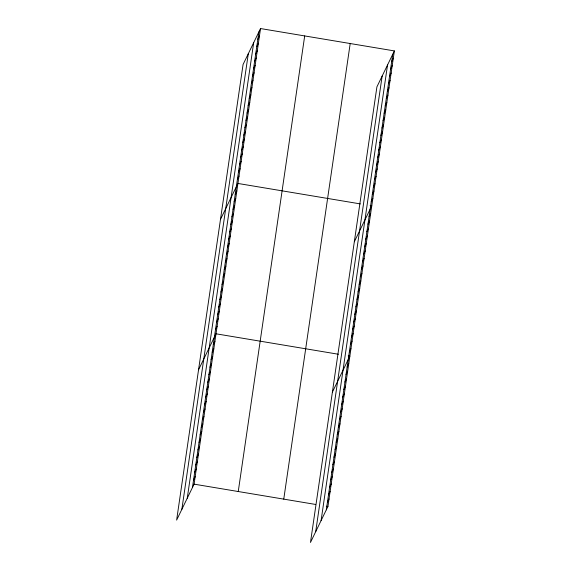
<?xml version="1.0" encoding="UTF-8"?>
<svg xmlns="http://www.w3.org/2000/svg" width="571" height="571" viewBox="0 0 571 571"><rect width="100%" height="100%" fill="white"/><g stroke="black" fill="none" stroke-linecap="round" stroke-linejoin="round"><path stroke-width="0.86" d="M181.856 509.325L248.299 53.724M187.245 498.233L253.688 42.632M192.47 487.47L258.913 31.869M260.526 28.55L243.075 64.487L176.632 520.088L194.083 484.151L260.526 28.55L394.368 50.912L327.925 506.513L310.474 542.45L376.917 86.849L394.368 50.912M238.25 491.531L304.693 35.93M283.758 499.133L350.201 43.532M315.699 531.687L382.142 76.086M321.088 520.595L387.531 64.994M326.312 509.832L392.755 54.231M257.835 39.249L259.448 35.923M256.764 46.622L258.37 43.303M255.687 54.002L257.3 50.676M254.609 61.375L256.222 58.056M253.531 68.756L255.144 65.429M252.461 76.129L254.074 72.81M251.383 83.502L252.996 80.183M250.305 90.882L251.918 87.563M249.234 98.255L250.84 94.936M248.157 105.635L249.77 102.316M247.079 113.008L248.692 109.689M246.001 120.388L247.614 117.069M244.93 127.761L246.544 124.442M243.853 135.141L245.466 131.822M242.775 142.514L244.388 139.196M241.704 149.895L243.31 146.569M240.627 157.268L242.24 153.949M239.549 164.648L241.162 161.322M238.471 172.021L240.084 168.702M237.4 179.401L239.013 176.075M220.485 219.392L237.936 183.455L360.33 203.904M235.223 194.29L236.837 190.971M234.131 201.806L235.744 198.487M233.032 209.329L234.645 206.003M231.94 216.844L233.546 213.525M230.841 224.36L232.454 221.041M229.742 231.876L231.355 228.557M228.65 239.399L230.263 236.073M227.551 246.915L229.164 243.596M226.459 254.43L228.065 251.112M225.359 261.946L226.972 258.627M224.26 269.462L225.873 266.143M223.168 276.985L224.781 273.666M222.069 284.501L223.682 281.182M220.977 292.017L222.583 288.698M219.878 299.532L221.491 296.213M218.779 307.055L220.392 303.729M217.687 314.571L219.3 311.252M216.587 322.087L218.201 318.768M215.495 329.603L217.101 326.284M198.558 369.744L216.009 333.799L338.403 354.248M213.297 344.641L214.91 341.322M212.205 352.157L213.818 348.838M211.106 359.673L212.719 356.354M210.014 367.189L211.62 363.87M208.915 374.712L210.528 371.386M207.815 382.227L209.429 378.908M206.723 389.743L208.336 386.424M205.624 397.259L207.237 393.94M204.532 404.782L206.138 401.456M203.433 412.298L205.046 408.979M202.334 419.813L203.947 416.495M201.242 427.329L202.855 424.01M200.143 434.845L201.756 431.526M199.051 442.368L200.657 439.042M197.951 449.884L199.565 446.565M196.852 457.4L198.465 454.081M195.76 464.915L197.373 461.596M391.685 61.604L393.291 58.285M194.661 472.438L196.274 469.112M390.607 68.984L392.22 65.665M193.569 479.954L195.175 476.635M389.529 76.357L391.142 73.038M388.451 83.737L390.064 80.418M387.381 91.11L388.994 87.791M386.303 98.49L387.916 95.171M385.225 105.863L386.838 102.544M384.155 113.244L385.76 109.925M383.077 120.617L384.69 117.298M381.999 127.997L383.612 124.671M380.921 135.37L382.534 132.051M379.851 142.75L381.464 139.424M378.773 150.123L380.386 146.804M377.695 157.503L379.308 154.177M376.624 164.876L378.23 161.557M375.547 172.249L377.16 168.93M374.469 179.629L376.082 176.311M373.391 187.002L375.004 183.684M372.321 194.383L373.934 191.064M371.243 201.756L372.856 198.437M354.327 241.754L371.778 205.817L370.144 205.539M369.073 216.652L370.686 213.333M367.974 224.167L369.587 220.849M366.875 231.69L368.488 228.364M365.783 239.206L367.396 235.887M364.683 246.722L366.297 243.403M363.591 254.238L365.204 250.919M362.492 261.754L364.105 258.435M361.393 269.276L363.006 265.95M360.301 276.792L361.914 273.473M359.202 284.308L360.815 280.989M358.11 291.824L359.723 288.505M357.011 299.347L358.624 296.021M355.911 306.863L357.525 303.544M354.819 314.378L356.432 311.059M353.72 321.894L355.333 318.575M352.628 329.41L354.241 326.091M351.529 336.933L353.142 333.607M350.43 344.449L352.043 341.13M349.338 351.964L350.951 348.645M332.401 392.099L349.852 356.161L348.217 355.89M347.147 367.003L348.76 363.677M346.047 374.519L347.66 371.2M344.948 382.035L346.561 378.716M343.856 389.55L345.469 386.232M342.757 397.066L344.37 393.747M341.665 404.589L343.278 401.263M340.566 412.105L342.179 408.786M339.467 419.621L341.08 416.302M338.375 427.137L339.988 423.818M337.275 434.659L338.889 431.333M336.183 442.175L337.796 438.856M335.084 449.691L336.697 446.372M333.985 457.207L335.598 453.888M332.893 464.723L334.506 461.404M331.794 472.246L333.407 468.927M330.702 479.761L332.315 476.442M329.603 487.277L331.216 483.958M328.503 494.793L330.117 491.474M327.411 502.316L329.024 498.99M194.083 484.151L315.656 504.457M326.291 506.234L327.925 506.513"/></g></svg>
